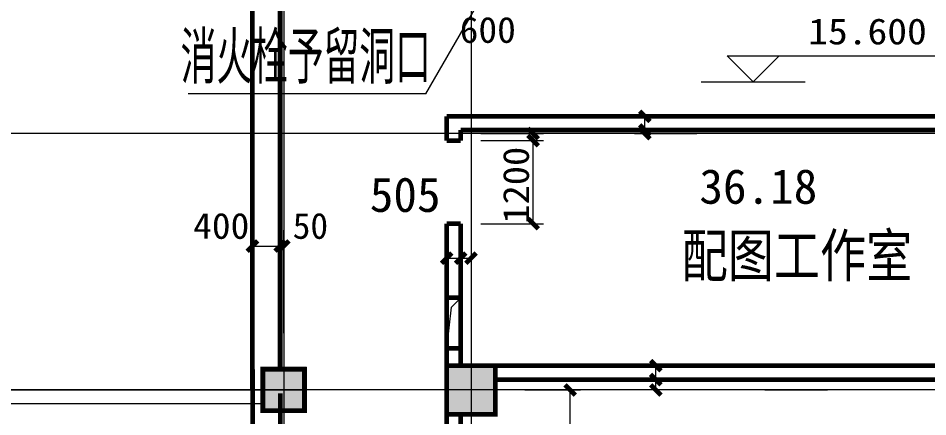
# Model space of a CAD drawing. Extents: x -307567 to 704339, y -10277 to 165507.
# Drawn here: x 651144 to 664261, y 126793 to 132546 of the extents above; entities that cross this region are included whole.
import ezdxf
from ezdxf.enums import TextEntityAlignment as Align

# ---------------------------------------------------------------- set-up
doc = ezdxf.new("R2010")
doc.units = 0
doc.header["$MEASUREMENT"] = 0
doc.layers.add('wode', color=250, linetype='CONTINUOUS', lineweight=0)
doc.layers.add('ziti', color=32, linetype='CONTINUOUS', lineweight=0)
doc.layers.add('中文', color=4, linetype='CONTINUOUS')
doc.styles.add('HZ', font='txt', dxfattribs={"width": 0.7, "height": 5, "bigfont": 'STF:宋体'})
doc.styles.get("Standard").update_dxf_attribs({"font": 'txt', "height": 3})

msp = doc.modelspace()

# ---------------------------------------------------------------- linework, layer by layer
at = {"layer": 'wode', "color": 0}
for p, q in [((654974.33624, 146613.8756), (654974.33624, 95170.36669)), ((657674.33624, 146613.8756), (657674.33624, 95170.36669)), ((657020.53985, 131453.20055), (658476.04522, 133974.19664)), ((661743.74542, 131628.56981), (661368.74542, 132003.56981)), ((661368.74542, 132003.56981), (664368.74542, 132003.56981)), ((662118.74542, 132003.56981), (661743.74542, 131628.56981)), ((654522.21221, 131746.77355), (654522.21221, 131054.25035)), ((654922.22442, 131746.77355), (654922.22442, 131054.25035)), ((654974.33624, 131746.77355), (654974.33624, 131054.25035)), ((660993.74542, 131628.56981), (662493.74542, 131628.56981)), ((657020.53985, 131453.20055), (653596.54083, 131453.20055)), ((660031.30645, 131130.47716), (660932.66143, 131130.47716)), ((660181.30645, 130930.48021), (660181.30645, 131130.47716)), ((660031.30645, 130930.48021), (660932.66143, 130930.48021)), ((660181.30645, 130880.48326), (660181.30645, 130930.48021)), ((687909.29717, 130880.48326), (611671.61407, 130880.48326)), ((657815.98663, 130880.48326), (658719.35577, 130880.48326)), ((657815.98663, 130780.48021), (658719.35577, 130780.48021)), ((658569.35577, 130780.48021), (658569.35577, 130880.48326)), ((658569.35577, 129580.48021), (658569.35577, 130780.48021)), ((660031.30645, 130880.48326), (660932.66143, 130880.48326)), ((654972.21221, 129487.26122), (654972.21221, 127999.69408)), ((657815.98663, 129580.48021), (658719.35577, 129580.48021)), ((654522.21221, 129256.77721), (654922.22442, 129256.77721)), ((654922.22442, 129256.77721), (654974.33624, 129256.77721)), ((657324.34844, 129082.43334), (657524.33624, 129082.43334)), ((657524.33624, 129082.43334), (657674.33624, 129082.43334)), ((657324.34844, 128503.43554), (657324.34844, 128109.24608)), ((657391.91436, 128377.23009), (657526.97295, 128510.47594)), ((657524.33624, 128503.43554), (657524.33624, 128109.24608)), ((657674.33624, 128503.43554), (657674.33624, 128109.24608)), ((657326.94854, 127780.48021), (657391.91436, 128377.23009)), ((660339.0335, 127330.48021), (660339.0335, 127530.47716)), ((661912.01934, 127530.47716), (662815.242, 127530.47716)), ((660339.0335, 127180.48021), (660339.0335, 127330.48021)), ((661912.01934, 127330.48021), (662815.242, 127330.48021)), ((687909.29717, 127180.48021), (611671.61407, 127180.48021)), ((625987.82501, 127180.48021), (655272.21221, 127180.48021)), ((687909.29717, 127180.48021), (635372.20001, 127180.48021)), ((658450.44708, 127180.48021), (659254.68292, 127180.48021)), ((659104.68292, 126680.48326), (659104.68292, 127180.48021)), ((661912.01934, 127180.48021), (662815.242, 127180.48021)), ((654674.33624, 126980.48326), (627374.33624, 126980.48326))]:
    msp.add_line(p, q, dxfattribs=at)
at = {"layer": 'wode', "color": 0, "const_width": 67.5}
for points in [[(654522.21221, 127181.76195), (654522.21221, 136281.765)], [(654922.22442, 127480.48021), (654922.22442, 133881.765)], [(654922.22442, 127480.48021), (654922.22442, 133881.765)], [(660106.30645, 131205.47716), (660256.30645, 131055.47716)], [(657324.34844, 131130.47716), (665724.34844, 131130.47716)], [(657324.34844, 131130.47716), (657324.34844, 130780.48021)], [(660106.30645, 131005.48021), (660256.30645, 130855.48021)], [(657524.33624, 130930.48021), (665774.33624, 130930.48021)], [(657524.33624, 130930.48021), (657524.33624, 130780.48021)], [(658494.35577, 130955.48326), (658644.35577, 130805.48326)], [(660106.30645, 130955.48326), (660256.30645, 130805.48326)], [(657524.33624, 130780.48021), (657324.34844, 130780.48021)], [(658494.35577, 130855.48021), (658644.35577, 130705.48021)], [(657324.34844, 127530.47716), (657324.34844, 129580.48021)], [(657524.33624, 129580.48021), (657324.34844, 129580.48021)], [(657524.33624, 127530.47716), (657524.33624, 129580.48021)], [(658494.35577, 129655.48021), (658644.35577, 129505.48021)], [(654447.21221, 129181.77721), (654597.21221, 129331.77721)], [(654847.22442, 129181.77721), (654997.22442, 129331.77721)], [(654899.33624, 129181.77721), (655049.33624, 129331.77721)], [(657249.34844, 129007.43334), (657399.34844, 129157.43334)], [(657449.33624, 129007.43334), (657599.33624, 129157.43334)], [(657599.33624, 129007.43334), (657749.33624, 129157.43334)], [(657326.94854, 128510.47594), (657526.97295, 128510.47594)], [(657326.94854, 127780.48021), (657526.97295, 127780.48021)], [(660264.0335, 127605.47716), (660414.0335, 127455.47716)], [(654524.33624, 125630.48326), (654524.33624, 127480.48021)], [(654672.21221, 127481.76195), (654672.21221, 126881.76195), (655272.21221, 126881.76195), (655272.21221, 127481.76195), (654672.21221, 127481.76195), (654672.21221, 126881.76195)], [(654674.33624, 127480.48021), (654674.33624, 126880.48021), (655274.33624, 126880.48021), (655274.33624, 127480.48021), (654674.33624, 127480.48021), (654674.33624, 126880.48021)], [(657324.34844, 127530.47716), (657324.34844, 126830.48326), (658024.36065, 126830.48326), (658024.36065, 127530.47716), (657324.34844, 127530.47716), (657324.34844, 126830.48326)], [(658024.36065, 127530.47716), (667024.36065, 127530.47716)], [(660264.0335, 127405.48021), (660414.0335, 127255.48021)], [(658024.36065, 127330.48021), (666674.33624, 127330.48021)], [(659029.68292, 127255.48021), (659179.68292, 127105.48021)], [(660264.0335, 127255.48021), (660414.0335, 127105.48021)], [(654924.34844, 125630.48326), (654924.34844, 127130.48326)], [(657324.34844, 126830.48326), (657324.34844, 126680.48326)], [(657524.33624, 126830.48326), (657524.33624, 126680.48326)]]:
    msp.add_lwpolyline(points, dxfattribs=at)
at = {"layer": 'wode', "color": 0}
for points in [[(657324.34844, 127530.47716), (658024.36065, 127530.47716), (657324.34844, 126830.48326), (658024.36065, 126830.48326)], [(654672.21221, 127481.76195), (655274.33624, 127481.76195), (654672.21221, 126881.76195), (655274.33624, 126881.76195)], [(654674.33624, 127480.48021), (655274.33624, 127480.48021), (654674.33624, 126880.48021), (655274.33624, 126880.48021)]]:
    msp.add_solid(points, dxfattribs=at)

# ---------------------------------------------------------------- texts
for s, width, p, p2 in [('600', 0.925739, (657511.00616, 132190.0902), (658321.02813, 132190.0902)), ('15.600', 1.052321, (662536.81182, 132168.01683), (664246.83379, 132168.01683)), ('400', 0.925698, (653667.21954, 129361.77904), (654477.20489, 129361.77904)), ('50', 0.906641, (655103.35235, 129361.77904), (655613.3377, 129361.77904))]:
    msp.add_text(s, height=375, dxfattribs=dict(at, width=width)).set_placement(p, p2, align=Align.FIT)
at = {"layer": 'wode', "color": 0, "width": 0.98667}
msp.add_text('1200', height=375, rotation=90, dxfattribs=at).set_placement((658509.37042, 129580.48021), (658509.37042, 130690.48387), align=Align.FIT)
at = {"layer": 'ziti', "color": 0, "style": 'HZ', "width": 0.483398}
msp.add_text('消火栓予留洞口', height=750, dxfattribs=at).set_placement((653486.09161, 131599.22716), (657095.46661, 131599.22716), align=Align.FIT)
at = {"layer": '中文', "attachment_point": 1}
for s, insert, char_height, width in [('36.18', (660967.06527, 130367.96268), 500, 3461.3722249), ('{\\fFangSong_GB2312|b0|i0|c134|p49;\\C0;505}', (656214.5836, 130250.15015), 500, 6011.5625187), ('{\\Ftxt,stf:宋体|c134;\\C0;配图工作室}', (660712.03234, 129445.9841), 700, 6371.5894668)]:
    msp.add_mtext(s, dxfattribs=dict(at, insert=insert, char_height=char_height, width=width))

doc.saveas('drawing.dxf')
